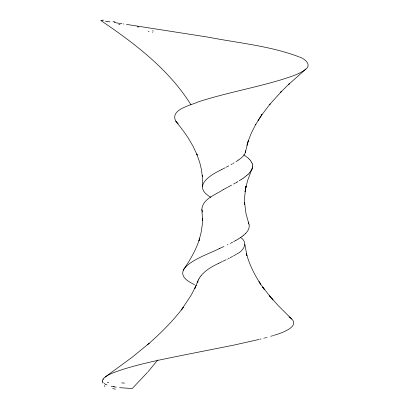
<?xml version="1.0" encoding="UTF-8"?>
<svg xmlns="http://www.w3.org/2000/svg" width="409" height="409" viewBox="0 0 409 409"><rect width="100%" height="100%" fill="white"/><g stroke="black" fill="none" stroke-linecap="round" stroke-linejoin="round"><path stroke-width="0.61" d="M210.921 197.337C191.76 186.519 209.745 175.205 221.55 169.648M197.721 282.813L197.751 282.154M202.368 186.565L202.271 175.497L202.348 176.478L201.315 168.983L199.658 162.24L196.744 154.009L197.199 155.118L193.063 146.269L188.109 137.792L184.203 132.071L175.722 121.069C169.771 109.167 191.591 105.22 198.539 101.769C226.1 92.884 254.725 87.828 282.42 79.407C290.467 76.703 299.056 74.458 305.835 69.121M252.629 166.345L252.563 165.037M252.629 166.391L252.445 167.695M245.405 189.868L244.674 197.123L244.669 204.306L244.592 202.537L245.967 213.498L248.754 223.472M197.772 281.97L198.038 280.804M246.054 186.167L245.078 191.698L246.054 186.167L245.722 188.017L247.644 180.415L252.44 167.726M245.528 150.701L245.369 152.347L248.345 140.599L246.888 145.471M102.439 380.14L102.429 381.3M245.369 152.347C244.618 155.308 241.637 157.818 238.667 159.919M252.353 168.058L252.016 169.045M248.181 141.146L251.223 133.324L255.865 124.167L255.528 124.811L261.913 114.673L261.453 115.358L270.129 103.958L269.511 104.704L281.234 91.693L280.385 92.526L289.286 83.768L288.391 84.648L305.876 69.085C311.995 64.428 304.235 58.349 299.419 57.03M252.01 169.065L249.357 173.017M198.523 279.551L194.72 288.657L195.865 286.157L191.243 295.047L181.381 309.935L183.457 307.19C172.971 321.08 160.568 333.412 147.45 344.807M219.081 248.728C209.653 253.902 163.467 268.457 191.795 283.248M198.554 279.49L199.224 278.278M199.275 278.197L200.103 276.949M183.13 270.206C189.94 260.375 196.09 249.925 199.699 238.457L198.948 240.712L201.003 232.997L202.199 225.584L202.629 218.319L202.578 220.471L201.852 209.515C202.46 198.82 215.655 194.791 223.196 189.669M261.913 114.673L258.023 120.548L258.468 119.883M200.175 276.857L201.151 275.615M102.956 379.102C107.761 373.949 115.093 372.282 121.453 369.838C143.528 362.819 166.366 358.591 189.03 353.995L233.334 345.222L259.265 339.398M157.767 359.986L148.114 371.674M201.238 275.508C205.753 270.032 212.087 266.525 218.365 263.462M147.516 372.359L132.204 388.55L119.632 387.655M249.337 173.038L248.064 174.331M245.257 233.769C247.655 231.499 249.812 228.268 249.122 224.807M245.236 233.79L243.8 235.083M248.028 174.362L246.591 175.625M149.265 343.258L131.903 357.446L105.159 377.006M243.759 235.114L242.133 236.392M246.535 175.671L244.955 176.923M244.879 176.979L243.166 178.201M242.072 236.438L240.257 237.721M238.631 159.945L235.998 161.678M243.069 178.273L241.254 179.485M240.165 237.782L238.191 239.045M241.126 179.566L239.229 180.752M236.53 254.163C243.974 250.722 248.636 242.353 240.308 237.297M238.069 239.122L235.86 240.431M236.013 254.48L233.616 255.865M237.859 181.586L236.944 182.123M234.117 162.818L233.038 163.442M236.934 182.133L235.932 182.705M235.783 240.477L233.657 241.653M235.431 182.992L233.575 184.04M232.225 163.902L231.003 164.582M223.258 189.633L227.557 187.317M232.895 256.259L232.609 256.417M231.55 185.154L228.099 187.025M232.102 256.694L230.916 257.317M221.606 169.617L225.221 167.7M226.264 167.148L228.692 165.849M232.593 242.22L231.847 242.614M231.545 242.772L231.085 243.007M230.656 257.455L230.257 257.66M230.712 243.202L230.405 243.355M228.242 258.672L229.296 258.145M218.391 263.452L222.522 261.453M227.343 259.122L226.883 259.352M227.961 244.567L227.327 244.879M223.212 261.121L225.763 259.894M223.948 246.489L219.459 248.56M219.362 248.6L219.101 248.718M274.316 335.211C281.274 333.207 303.386 325.794 288.928 316.873M273.616 335.431L272.946 335.641M272.476 335.784L271.76 335.999M271.279 336.142L270.794 336.285M266.77 337.435L267.036 337.359M266.239 337.583L265.426 337.803M264.603 338.023L264.879 337.952M263.774 338.243L264.05 338.171M261.06 338.949L260.17 339.173M103.048 20.798L102.03 20.654M110.021 21.897L107.567 21.534M121.913 23.712L114.075 22.51M123.498 23.947L123.978 24.019M126.473 24.397L208.048 37.137C238.365 43.042 269.853 45.823 298.959 56.825M101.994 20.649L101.524 20.573M107.414 21.508L105.445 21.176M116.299 387.205L113.687 386.709M113.584 386.689L111.212 386.219M113.993 386.771L114.305 386.832M100.778 20.476C134.627 43.431 168.983 69.402 190.972 104.822M107.02 384.966L105.757 384.378M196.54 285.594L195.65 285.185M194.556 284.669L192.23 283.488M105.645 384.322L104.131 383.504M243.754 154.786L248.125 158.068M178.15 123.687L175.722 121.069M248.268 158.201L249.551 159.459M291.786 319.097L278.1 305.482L269.24 295.482L272.982 299.909L271.801 298.514M249.659 159.576L250.717 160.855M270.395 296.847L262.619 286.965L264.408 289.541L258.979 281.709L260.707 284.199C254.48 274.725 249.265 264.465 246.417 253.447L246.908 255.574L244.889 244.326M250.789 160.957L251.596 162.235M102.807 382.277L102.449 381.398M251.647 162.322L252.215 163.615M248.227 222.312L248.723 223.396M202.644 212.026L201.852 209.515M248.784 223.549L249.107 224.74M252.235 163.692L252.552 164.98M152.214 32.337A76.34 0.47 11.9 0 1 152.429 32.383M148.211 31.421A74.274 0.992 11.2 0 1 148.988 31.57M119.955 24.719A74.141 2.157 14.9 0 1 118.814 24.376M152.368 30.859A81.442 1.161 9.9 0 1 153.416 31.038M103.303 20.21A79.888 3.323 13.1 0 1 102.956 19.949M137.301 26.815A86.892 1.764 9.9 0 1 138.804 27.05M112.986 21.626A85.849 3.303 11.2 0 1 115.036 21.881M115.379 389.225A64.525 15.307 -14.6 0 1 112.72 388.448M124.5 383.075A81.054 11.518 -6 0 1 121.652 382.901M104.827 386.617A81.371 15.22 -12.6 0 1 104.648 385.477M108.712 382.727A89.944 12.802 -6.5 0 1 107.327 382.359M102.853 383.013A87.592 13.385 -10.6 0 1 103.048 382.236M102.296 380.155A95.036 13.139 -7.5 0 1 102.26 379.782M103.334 379.521A92.833 12.623 -9.2 0 1 103.84 378.985"/></g></svg>
